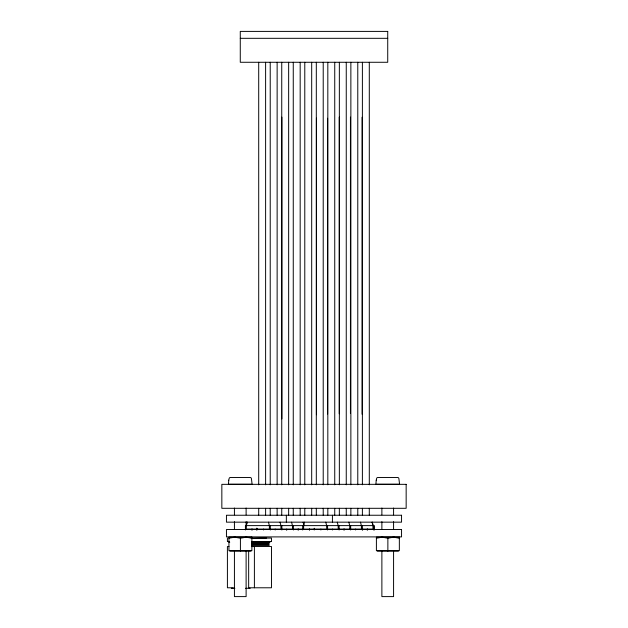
<?xml version="1.0" encoding="UTF-8"?>
<svg xmlns="http://www.w3.org/2000/svg" width="628" height="628" viewBox="0 0 628 628"><rect width="100%" height="100%" fill="white"/><g stroke="black" fill="none" stroke-linecap="round" stroke-linejoin="round"><path stroke-width="0.94" d="M246.121 525.612L247.047 522.158M247.267 522.158L246.341 525.612L246.341 529.066L280.944 529.066L280.944 525.612L280.017 522.158M304.541 522.158L303.622 525.612L303.622 529.066L326.662 529.066L326.662 525.612L325.744 522.158M228.937 538.22L234.676 537.191L240.414 538.22L246.152 537.191L251.883 538.22M376.4 538.22L382.138 537.191L387.869 538.22L393.607 537.191L399.345 538.22M240.273 38.316L387.727 38.316M281.901 529.066L303.065 529.066M327.62 529.066L338.186 529.066L338.186 525.612L337.26 522.158M338.351 529.066L349.741 529.066L349.741 525.612L348.823 522.158M349.875 529.066L361.398 529.066L361.398 525.612L360.472 522.158M361.697 529.066L372.954 529.066L372.954 525.612L372.035 522.158M251.169 538.086L271.477 538.086L271.477 541.485L251.53 541.485M251.49 538.432L266.39 538.086M229.299 541.485L227.407 541.485L227.407 538.086M228.058 541.572L228.608 541.572M251.538 541.572L270.825 541.572M228.663 541.823L229.526 541.823M251.545 541.823L270.221 541.823M229.181 542.223L229.738 542.223M251.553 542.223L269.695 542.223M251.561 542.757L269.302 542.757M251.561 543.369L269.043 543.369M251.561 544.029L268.965 544.029M251.561 544.688L269.043 544.688M251.561 545.3L269.302 545.3M228.058 546.486L228.961 546.486M251.538 546.486L270.825 546.486M251.53 546.572L254.395 546.572L254.395 587.784M229.848 551.086L250.972 551.086M377.31 551.086L398.435 551.086M233.31 587.784L227.407 587.784L227.407 546.572M231.316 588.295L234.864 588.295M245.564 588.295L250.195 588.295M372.294 522.158L373.22 525.612M303.104 522.158L304.023 525.612M291.541 522.158L292.467 525.612L292.467 529.066M268.462 522.158L269.381 525.612L269.381 529.066M393.575 508.036L393.575 514.85M393.575 521.664L393.575 529.451M393.575 550.858L393.575 596.6L381.879 596.6L381.879 550.858M387.869 538.22L387.869 551.086M381.879 508.036L381.879 514.85M381.879 521.664L381.879 529.451M374.139 529.993L374.139 525.612L245.422 525.612L245.422 529.993M373.872 525.612L373.872 529.993M369.295 62.274L369.295 484.808M369.295 508.303L369.295 515.243M367.459 529.066L367.459 529.993M367.192 529.066L367.192 529.993M362.576 528.242L362.576 529.993M362.387 62.274L362.387 484.808M362.387 508.303L362.387 515.243M362.317 525.612L362.317 529.993M362.081 117.24L362.081 414.237M357.779 62.274L357.779 484.808M357.779 508.303L357.779 515.243M355.676 529.066L355.636 529.993M350.864 62.274L350.864 484.808M350.864 508.303L350.864 515.243M350.667 525.612L350.667 529.993M350.44 117.098L350.44 413.287M346.256 62.274L346.256 484.808M346.256 508.303L346.256 515.243M344.113 529.066L344.113 529.993M343.979 529.066L343.979 529.993M339.348 62.274L339.348 484.808M339.348 508.303L339.348 515.243M339.253 117.106L339.253 413.758M339.104 525.612L339.104 529.993M334.74 62.274L334.74 484.808M334.74 508.335L334.74 515.243M332.432 515.243L332.432 522.158M332.463 529.066L332.424 529.993M327.824 62.274L327.824 484.808M327.824 508.335L327.824 515.243M327.604 118.252L327.604 414.001M327.581 525.612L327.581 529.993M323.216 62.274L323.216 484.808M323.216 508.303L323.216 515.243M320.9 529.066L320.9 529.993M316.426 118.15L316.426 414.747M316.308 62.274L316.308 484.808M316.308 508.303L316.308 515.243M314.22 528.242L314.22 529.993M311.692 62.274L311.692 484.808M311.692 508.303L311.692 515.243M309.604 529.066L309.604 529.993M309.384 529.066L309.384 529.993M304.784 62.274L304.784 484.808M304.784 508.303L304.784 515.243M302.696 525.612L302.696 529.993M300.176 62.274L300.176 484.808M300.176 508.303L300.176 515.243M298.261 529.066L298.261 529.993M298.088 529.066L298.088 529.993M293.386 525.612L293.386 529.993M293.26 62.274L293.26 484.808M293.26 508.303L293.26 515.243M288.652 62.274L288.652 484.808M288.652 508.303L288.652 515.243M286.352 515.243L286.352 522.158M281.854 117.122L281.854 418.923M281.862 525.612L281.862 529.993M281.744 62.274L281.744 484.808M281.744 508.303L281.744 515.243M277.136 62.274L277.136 484.808M277.136 508.303L277.136 515.243M275.182 529.066L275.182 529.993M271.477 546.572L271.477 587.784L248.664 587.784L248.664 551.36M270.307 525.612L270.307 529.993M270.221 62.274L270.221 484.808M270.221 508.303L270.221 515.243M265.613 62.274L265.613 484.808M265.613 508.303L265.613 515.243M263.619 529.066L263.619 529.993M258.705 62.274L258.705 484.808M258.705 508.303L258.705 515.243M256.978 528.242L256.978 529.993M256.726 528.242L256.726 529.993M252.103 529.066L252.103 529.993M251.883 529.066L251.883 529.993M246.113 508.036L246.113 514.85M246.113 521.664L246.113 525.558M246.113 550.858L246.113 596.6L234.425 596.6L234.425 550.858M240.414 538.22L240.414 551.086M234.425 508.036L234.425 514.85M234.425 521.664L234.425 529.451M228.78 480.185L228.427 484.235L252.111 484.235L251.428 478.669A1.303 1.303 0 0 0 250.132 477.484L230.405 477.484A1.303 1.303 0 0 0 229.11 478.669L228.78 480.185M376.243 480.185L375.882 484.235L399.573 484.235L398.89 478.669A1.303 1.303 0 0 0 397.595 477.484L377.86 477.484A1.303 1.303 0 0 0 376.572 478.669L376.243 480.185M387.727 31.4L240.273 31.4L240.273 62.274L387.727 62.274L387.727 31.4M406.159 484.337L221.841 484.337L221.841 508.303L406.159 508.303L406.159 484.337M401.551 515.243L226.449 515.243L226.449 522.158L401.551 522.158L401.551 515.243M401.551 529.53L226.449 529.53L226.449 536.901L401.551 536.901L401.551 529.53M251.883 537.191L228.937 537.191L228.937 550.701L251.883 550.701L251.883 537.191M399.345 537.191L376.4 537.191L376.4 550.701L399.345 550.701L399.345 537.191M286.745 529.993L286.745 529.066L286.706 529.993"/></g></svg>
